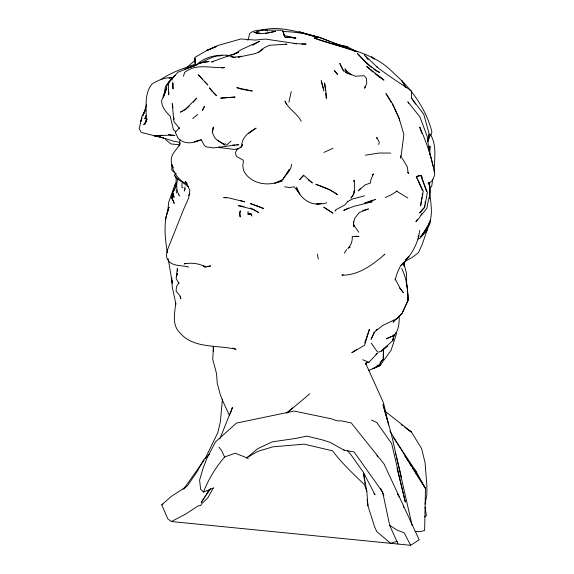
<?xml version="1.0" encoding="UTF-8"?>
<svg xmlns="http://www.w3.org/2000/svg" width="574" height="574" viewBox="0 0 574 574"><rect width="100%" height="100%" fill="white"/><g stroke="black" fill="none" stroke-linecap="round" stroke-linejoin="round"><path stroke-width="0.86" d="M173.908 117.692L173.879 121.652L179.54 128.483M175.759 186.17L176.318 177.057M165.326 219.469L169.072 207.142C162.973 221.614 165.097 237.586 167.271 252.703M323.643 91.065L323.671 89.056L321.218 80.633L323.033 88.453M178.995 283.384L176.161 278.612L177.33 268.56L177.667 271.158M213.463 351.396L213.557 346.99L212.703 359.08L216.52 373.581L217.252 383.289L220.158 394.195L222.289 399.942L229.363 415.325M230.332 412.103L230.289 413.84L232.448 407.382L219.871 438.923M429.725 154.7L429.969 146.004L429.632 150.194M406.693 286.727L406.536 273.511L403.924 263.581L406.385 260.101M222.432 399.231L220.394 421.632L217.862 432.523L205.097 458.791M291.484 164.243C291.527 170.507 285.393 174.532 282.638 179.691C270.218 187.461 250.451 184.484 243.627 170.557L242.745 165.52L243.484 161.15L242.91 159.974L236.847 156.666L236.122 155.705L235.455 152.419L237.342 148.989L241.188 147.059L240.484 147.575L242.694 144.87M353.885 181.635L354.036 180.064C354.682 186.184 355.808 193.359 350.922 198.138L353.971 193.538L353.885 190.934M175.766 302.893C174.855 312.765 171.669 324.511 179.597 332.504C193.201 349.021 217.352 344.752 236.05 349.308L232.85 348.031M167.78 211.383L168.67 202.335L174.783 185.101L176.161 182.884M171.949 164.559L171.805 170.263L175.709 173.499M180.042 139.704L179.224 145.997L180.078 143.844M432.739 179.196L431.662 186.643L429.926 187.454M209.273 454.421L203.627 459.882L197.14 471.57L187.289 486.049L171.045 496.61L161.739 504.855L167.852 518.918L171.382 521.529L185.445 514.218L198.102 505.938L200.821 505.457L201.409 504.072L207.845 497.83L213.406 487.778M421.904 197.334L420.591 205.944L423.26 191.207L416.294 176.519L420.864 175.386L422.392 177.158M422.17 195.619L422.435 193.897M429.187 134.015L427.781 141.692L429.187 134.015L423.799 114.362L411.422 97.982L411.637 91.438L411.257 90.764C399.712 82.943 387.909 75.625 376.982 66.964L377.427 67.316L364.246 54.81L368.128 59.718M240.162 211.325L239.788 213.528L240.183 216.986L239.724 213.872L240.284 210.593M424.416 206.647L424.703 204.968M424.997 203.289L425.284 201.618M212.509 131.805L213.334 127.048L212.208 132.293L214.812 137.947L218.335 140.989L224.47 144.368L225.273 143.636M364.82 87.686L365.107 86.114M185.165 188.71L184.297 191.085L185.065 186.945M425.097 504.108L426.869 494.601L426.855 485.704L425.083 462.737L421.589 448.516L411.414 432.021L385.132 411.271M163.454 97.128L165.527 86.294L169.143 81.809L169.811 81.63M434.174 172.057C434.217 159.708 437.166 145.653 430.55 134.589M288.909 102.222L291.24 91.553M394.144 334.714L392.745 340.597L381.688 350.915L379.005 352.077L377.383 351.912L371.299 343.18M394.116 334.771L392.745 340.597L394.18 334.527M169.093 92.601L168.555 94.897L168.426 82.835L174.144 76.155L175.658 75.459M353.534 223.229L353.34 221.514L353.979 226.802L353.534 223.229L354.739 218.249L359.317 212.495L368.515 208.965L362.703 210.479M378.725 144.497L379.306 142.244L376.752 137.365L377.003 138.815M247.918 40.316L249.762 33.464C253.507 30.171 259.226 29.991 264.026 30.099M418.08 236.818L418.503 235.283M173.025 193.474L171.841 197.657L172.057 198.97M173.506 191.809L174.216 189.298L175.802 186.593M195.375 58.907L194.959 60.335L195.576 64.955M395.077 280.026L397.351 272.542L400.623 265.676C410.697 256.714 418.209 243.842 419.687 230.396M146.621 104.597L142.94 115.883M163.576 97.114L165.829 90.34L161.61 100.55C161.588 106.879 165.707 111.916 170.184 116.048L173.477 129.882L175.787 131.525M364.662 342.951L366.069 338.933M366.628 337.318L369.434 329.275L364.641 345.204L351.797 352.73L356.863 349.365M146.384 120.569L147.023 118.746L145.15 123.905L146.384 120.569L143.773 124.658L144.792 123.532M366.19 362.725L365.595 364.418L366.19 362.725L368.953 362.302L377.305 353.297L375.999 354.409M183.371 76.242L184.771 72.353C196.021 63.047 211.268 68.342 224.42 67.581L221.923 68.033M168.297 84.148L169.143 81.809L167.364 84.464L164.91 92.737L166.84 88.044M429.374 222.425L428.319 225.137L422.428 234.78L419.981 236.875M177.983 178.593C175.953 183.759 176.347 189.872 178.787 194.83M380.627 363.894L379.988 365.516L372.82 368.63L379.988 365.516L391.045 350.362L396.333 334.24L395.931 332.583M141.391 119.765L139.159 128.533L141.297 132.458L163.726 138.04L158.23 136.375M364.684 88.475L366.772 83.252L366.456 78.358L364.59 76.098L363.765 75.732L355.428 76.191L345.491 72.317M171.382 521.529L410.647 545.3L419.199 539.79L384.106 464.057L351.266 422.952L341.243 420.864L337.074 420.835L330.976 418.726L294.168 411.063L236.474 423.11L215.508 441.872L206.855 458.425L202.988 468.592L199.58 480.101L200.627 489.113L203.461 492.047C208.419 479.268 215.716 467.415 224.599 456.997L235.218 453.209L248.262 458.389M142.094 118.079L140.766 121.322L141.893 116.472L145.401 109.978L143.421 114.843M146.162 115.503L144.792 118.811L145.853 116.988M415.963 221.456L418.697 218.794L421.955 213.499M287 173.075L286.297 174.632L289.432 169.387L282.638 179.691L274.537 183.371L282.264 181.111M374.198 332.045L371.091 339.334L374.679 331.901L382.564 325.566L396.835 318.649L402.274 312.895L408.394 299.592L407.361 291.197L407.655 295.61M175.802 183.809L175.063 185.251L175.988 183.845M180.136 143.313C177.696 149.398 171.339 152.849 171.231 159.995C171.54 170.033 177.567 180.265 187.102 184.125M178.937 282.365L176.505 286.699L176.075 291.233L179.748 295.416L180.839 298.731L180.301 296.234M393.893 320.888L393.097 322.258L402.037 313.526L408.006 300.482C408.028 289.554 406.636 278.282 401.656 268.431M416.021 221.657L417.327 219.562M380.949 363.981L379.988 365.516L368.673 370.553M188.753 195.562L189.851 193.847M175.816 186.363L172.788 192.563L174.051 197.449L173.032 193.352L171.841 197.657L174.202 203.268L171.841 197.657L172.006 194.026L172.021 195.677M344.278 253.256L346.646 249.554M205.076 496.639L201.23 502.394L209.79 489.285M206.044 495.197L207.967 492.32M208.929 490.885L209.89 489.443M242.687 144.899L241.676 146.356C241.496 137.408 249.016 131.927 256.126 128.131L248.772 133.441M348.475 247.839C351.274 244.789 352.623 240.635 352.221 236.524L358.972 236.388L355.414 236.223M421.28 215.049L427.034 208.14C427.687 200.032 432.538 191.113 428.34 183.264L429.209 182.647L428.089 183.443C432.33 182.123 434.001 177.933 434.769 173.922C432.014 157.671 426.295 142.122 419.723 127.062L421.912 133.477M183.931 488.646L204.064 460.248M405.868 259.534L406.378 258.881M210.55 488.56L207.25 492.679L209.775 490.146M347.851 201.331L344.952 204.889L336.529 209.395L334.972 210.988L335.704 210.106M193.302 102.215L196.66 98.154L185.775 108.895L180.387 112.145L182.46 111.363M372.318 175.214L373.416 173.879L370.768 179.992L370.517 183.013L365.179 184.864L358.226 190.826L360.716 188.294M145.645 121.336L146.047 120.856C146.865 108.543 143.565 94.258 152.053 83.962C158.331 80.109 164.939 77.189 172.566 77.677L169.115 78.351M403.228 262.856L401.197 265.274M405.445 260.209L408.774 256.241M424.272 207.479L419.608 212.925L424.71 207.401L427.35 192.39L420.864 175.386L426.59 191.587M421.99 234.63L426.669 229.277M179.468 127.765L175.321 132.336L178.155 138.363C184.182 144.533 193.553 143.6 200.491 139.647M377.871 365.021L375.461 367.676L378.754 365.215L383.281 359.059L383.461 348.31L383.281 359.059L380.275 362.373M184.075 488.826L185.251 487.548M195.992 65.407C204.882 56.173 218.299 54.15 230.54 55.57M425.327 231.817L427.185 230.031L427.164 228.366M303.28 176.082L299.606 179.576L303.531 175.135L312.371 182.941L308.173 179.777M246.784 457.801L257.597 448.746L272.169 441.88L295.782 438.407L306.774 436.14L321.332 439.598L330.007 442.31L344.206 450.253L354.093 451.946L382.671 492.212L389.703 525.368L398.055 544.052M185.797 109.275L189.248 106.183M183.049 489.177L185.029 487.405M176.153 173.405L174.417 174.955L176.448 178.823M286.835 413.086L309.781 393.786M231.013 141.132L226.773 144.885L224.8 145.086L218.041 140.515M258.487 52.535L262.914 49.256M187.138 67.172L194.787 60.593M286.57 412.936L292.668 407.906M192.685 118.524L197.757 114.413M375.948 330.172L377.326 329.089M193.524 66.548L195.669 65.02M397.093 190.977L391.655 194.615L385.197 197.549M161.739 504.855L162.944 504.058M161.186 79.391C171.389 72.18 183.558 68.442 195.074 64.231L194.708 58.103L195.268 57.213L206.805 50.483L217.84 45.504L240.929 38.96L255.1 40.072L265.174 39.054L296.615 43.689L294.419 43.588M183.795 110.524L185.129 109.691M384.121 254.691L384.924 254.189C372.892 264.636 358.506 275.506 341.853 275.19L343.288 274.645M252.682 45.281L259.477 41.292L241.575 49.472L233.173 54.745L238.784 52.205L211.454 61.985L213.743 61.526M246.447 457.995L257.791 451.365L272.872 446.837L304.22 444.14L332.547 450.827C341.896 463.39 353.405 473.823 364.468 484.772L366.829 491.437L367.956 505.838L374.686 527.076L376.723 531.51L390.636 543.313L397.33 541.253M424.258 516.873L426.41 515.653L425.069 507.05M404.749 261.529L412.211 257.41L418.46 252.689L421.962 244.99L427.185 230.031L420.276 238.052L417.951 239.064M347.758 248.47L350.291 247.071M347.213 201.732L352.515 199.006L364.512 195.834M348.497 207.996L343.711 210.371L353.799 206.353L372.504 201.732M323.923 152.433L332.992 148.257M392.917 335.783L386.381 338.803L394.302 335.359C398.873 330.222 399.396 322.409 399.21 315.757M184.304 69.339L194.105 65.816L178.069 72.152L171.985 78.638L172.121 80.109M248.621 212.028L247.846 211.784L248.047 214.296L250.874 213.672L251.642 215.092M191.063 66.921C201.668 63.657 210.816 55.563 222.152 55.441L218.787 56.008M203.461 492.047L213.234 488.108M372.763 200.125L364.705 203.189L375.382 199.565L374.693 199.759M198.209 140.472L194.414 141.843L201.675 139.877M186.069 263.222L184.175 263.889C191.042 262.526 198.518 263.287 204.753 266.515L203.612 265.769L203.978 266.322M257.812 31.685L256.241 32.187C274.078 24.058 296.521 31.427 314.322 36.327L299.119 31.807L315.664 36.442M238.49 57.127L255.538 53.554L258.537 52.141L263.165 48.417L269.299 45.274L286.957 44.176L285.242 44.442M326.671 202.773L323.743 203.691L316.64 203.978L321.612 203.476C310.52 206.31 299.434 197.765 296.399 187.282L299.901 194.062L294.175 186.844L289.805 187.504L284.647 186.837M238.289 57.192L241.274 56.259L234.587 57.17L230.755 56.611L235.29 57.709M265.705 33.622L267.326 33.235M420.685 175.479L416.294 176.519L417.327 178.858M268.137 33.041L269.802 32.661M271.466 32.273L275.62 31.319L263.373 33.5L258.372 33.242L260.352 33.529L255.179 32.582L260.352 33.529M248.047 214.296L250.874 213.672M226.658 56.051L234.106 54.451M317.4 37.482L314.287 38.092C339.679 48.001 369.075 50.247 389.875 69.461L397.265 76.385C413.416 91.345 426.41 110.251 431.885 131.762L431.426 133.964L429.201 137.344L429.46 138.399M238.892 148.695L234.321 149.427L218.967 147.453M365.437 155.174L379.493 153L390.7 153.093M182.812 187.533L181.994 187.655L181.958 183.4M248.951 213.894L250.68 213.7L251.936 216.039M261.866 29.776L266.214 29.303M229.026 55.972L230.633 55.793M226.307 197.37L223.666 197.643L228.689 197.865L244.653 201.847L240.635 200.599M162.119 135.206L154.126 135.909L170.033 135.105L174.919 135.529L168.34 134.653M232.456 145.122L235.067 144.949M236.811 144.827L238.554 144.705L213.887 147.913L206.26 146.872L204.322 145.502L201.488 140.034M370.022 201.89L371.672 201.783M415.081 531.624L421.122 531.431L424.638 530.469L425.463 488.431L415.92 471.182L393.556 437.862M301.766 44.09L306.15 44.083L293.838 43.552M282.652 31.47C298.932 32.001 315.348 34.799 330.179 41.773M284.697 37.159L295.797 37.999L293.192 37.791M179.669 144.777L170.901 143.952L165.979 139.898L165.369 138.377M345.483 46.602L347.162 46.688L357.25 51.983M285.378 37.181L290.588 37.59M179.935 142.374L174.08 141.29L155.906 135.708M244.065 206.504L238.26 205.65L253.694 209.532L258.802 212.617L250.508 207.953M339.621 45.174L347.162 46.688L339.22 44.901M266.479 30.408L264.808 30.149L281.899 30.207L283.104 30.996L284.553 36.471L283.082 31.678L283.951 34.957L284.668 35.681L295.797 37.999L287.832 36.801M242.702 89.472L252.244 91.022L236.804 87.621L241.826 89.329M308.747 35.215L312.191 35.861M313.913 36.184L315.635 36.514M353.089 50.612L355.679 51.151L318.025 36.793L314.287 38.092L355.679 51.151L331.829 42.433M188.681 267.082C181.025 264.736 170.083 267.147 166.725 257.604L166.517 254.361L167.393 250.106L183.709 209.108L188.638 198.03L189.851 190.202L185.94 182.245L185.158 181.592L187.138 183.149M339.256 45.368L355.679 51.151M218.916 147.016L221.04 147.834L219.555 147.138M328.22 188.868L315.844 184.254L329.921 190.001L337.426 194.651L334.757 192.642M362.689 359.719L368.953 362.302M376.824 71.233L379.816 72.532C371.098 67.868 364.339 60.586 357.502 53.626L366.894 63.657L371.608 67.524M371.55 420.046L376.802 422.536L391.669 443.551L405.323 502.092L396.986 468.176M328.952 189.277L333.358 191.73M407.834 198.03L396.354 191.006M389.703 525.368L397.079 530.089L404.204 532.859L410.647 545.3M406.959 429.079L411.414 432.021L404.62 427.056M401.197 424.652L402.582 425.564M372.928 72.102L366.721 66.462L383.863 80.008L374.836 73.522M373.559 68.916L376.171 70.767M376.752 74.943L383.863 80.008M374.205 58.964L371.615 56.862L374.069 59.086M179.884 195.978L178.614 194.679M267.513 30.874L266.487 29.984L267.549 30.924M174.553 175.536L176.878 178.471L188.322 186.615M213.112 92.407L216.513 95.722L209.359 87.836L211.978 91.309M202.457 79.241L198.267 74.785L207.845 84.981L204.853 81.795M407.619 172.308L408.681 173.535L408.114 172.702L407.275 166.79L402.216 158.266M347.413 450.568L350.714 454.386L363.428 472.352L375.016 494.752L374.011 493.288M414.177 469.137L415.92 471.182L415.992 472.94M399.655 288.083L403.407 292.69L400.006 288.019L395.077 278.77M219.003 447.254L221.736 450.762L224.599 456.997M358.757 232.212L354.129 225.539M411.422 97.982L415.576 104.174M397.402 493.913L399.303 496.84M404.842 456.079L405.804 457.586M406.758 459.085L408.681 462.099M409.635 463.598L411.558 466.612M412.519 468.119L425.463 488.431L389.889 431.067M173.011 167.185L171.576 164.917L173.19 167.601M405.818 87.284L401.843 80.726L405.883 87.42M391.439 102.653L385.986 93.548L393.104 104.769L399.095 118.201L403.866 134.617L400.831 158.209L400.788 155.662M408.717 103.298L407.813 101.777L419.867 116.831L427.164 136.21L428.921 149.398L432.99 166.044M346.725 71.815L344.96 68.758L346.431 70.86L351.553 74.785L346.897 73.027L342.872 69.791L339.765 63.362L343.568 71.162M301.214 121.258C297.404 113.408 288.514 109.282 284.998 101.117L286.505 104.274M392.351 104.174L393.85 107.288M394.596 108.845L399.095 118.201L399.518 120.791M380.67 488.51L383.827 495.506M418.016 180.415L422.486 190.532M365.746 363.521L383.489 402.812L388.698 425.025L383.016 404.605L391.403 434.253L412.103 525.468M343.919 449.571L344.206 450.253M377.053 455.232L377.563 456.847M403.802 264.736L404.196 266.279L403.866 262.268M395.278 452.513L395.924 455.082M396.354 456.796L400.882 474.806L401.104 477.489M175.931 304.242L172.229 286.9L171.726 277.457M172.996 107.668L172.243 103.593L173.743 119.736M317.365 254.124L318.276 259.075M366.829 491.437L363.428 472.352L364.497 480.287M168.189 258.831L172.286 283.19L172.107 280.664M403.422 505.737L403.666 507.502M364.734 482.045L364.978 483.81M367.123 499.674L367.956 505.838M195.569 64.876L194.708 58.103L194.959 60.335M325.071 87.255L324.59 82.957L326.097 92.73L326.312 98.419L325.738 93.268M325.257 88.97L325.451 90.692M176.139 189.621L176.505 192.972M429.646 190.087C430.105 201.539 434.044 214.626 428.319 225.137L422.428 234.78L427.501 228.926L430.306 222.583L430.206 220.079M429.567 182.238L429.983 188.372L429.539 198.704L429.488 196.143M407.834 298.25L407.956 300.015L407.834 297.389M406.514 285.228L406.292 281.949L407.468 289.497L407.755 295.632M213.212 346.251L213.241 351.475M176.885 274.759L176.455 276.424L177.344 273.619L176.885 274.759M204.473 106.405L202.471 110.23L204.473 106.405M170.392 80.231L169.115 81.946L174.144 76.155L170.392 80.231M387.55 345.799L381.688 350.915L387.55 345.799M207.501 50.175L206.805 50.483L216.707 46.379L207.501 50.175M210.572 265.977L205.176 267.147L204.222 266.824L210.572 265.977M202.263 62.53L199.307 63.248L209.058 61.461L202.263 62.53M234.967 97.056L220.803 98.125L234.967 97.056M257.181 33.027L254.088 32.302L257.181 33.027M257.037 205.93L250.372 203.583L263.609 208.491L257.037 205.93M332.848 213.076L323.872 207.228L332.848 213.076M337.691 74.584L334.362 70.573L337.691 74.584M172.903 84.127L172.767 82.606L173.025 88.984L172.903 84.127"/></g></svg>
